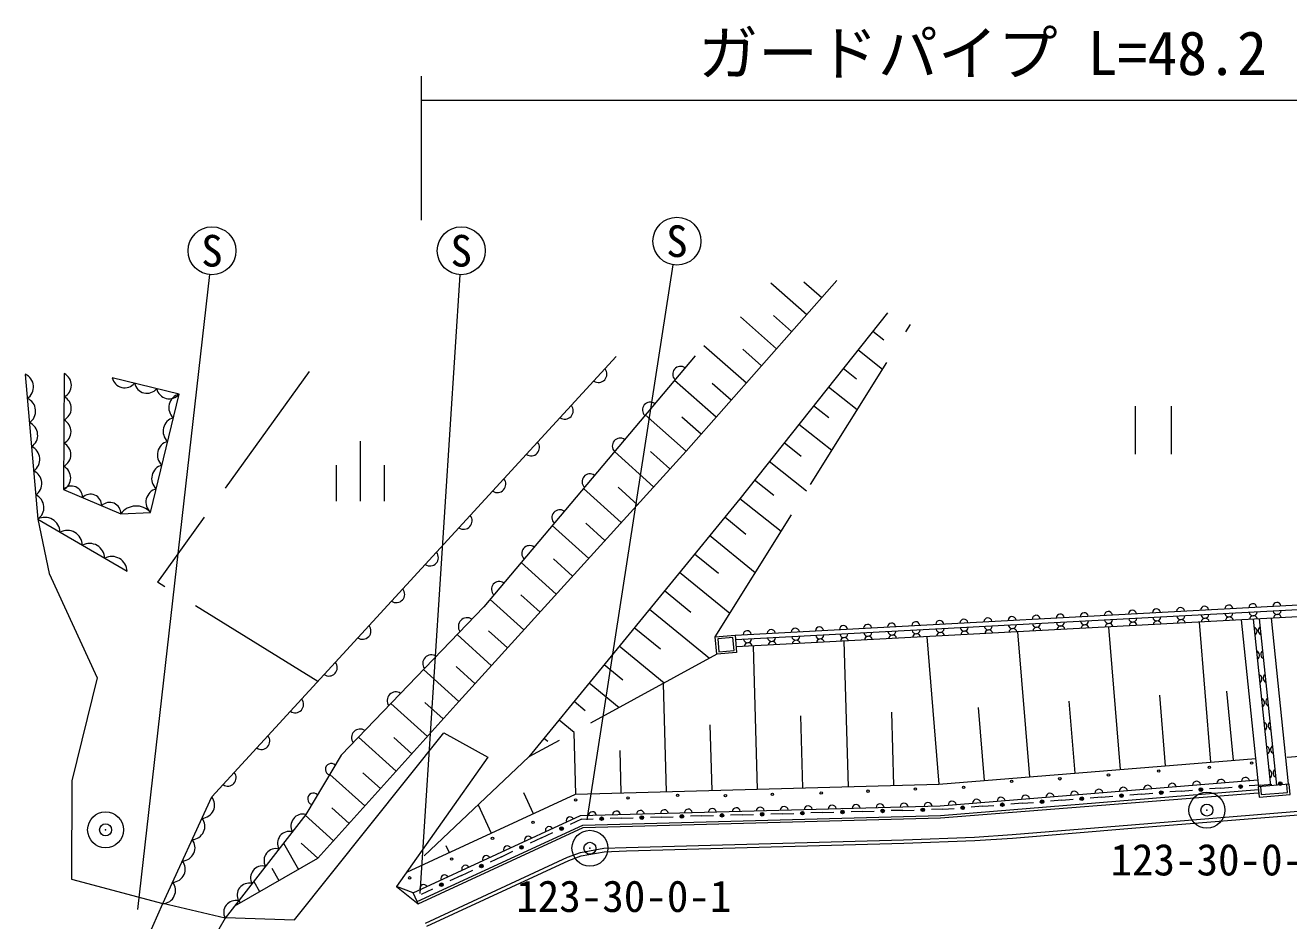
# Model space of a CAD drawing. Units: millimetres, scale not verified. Extents: x 40000 to 680000, y 20000 to 380000.
# Drawn here: x 424599 to 477312, y 276568 to 313941 of the extents above; entities that cross this region are included whole.
import ezdxf
from ezdxf.enums import TextEntityAlignment as Align

# ---------------------------------------------------------------- set-up
doc = ezdxf.new("R2010")
doc.units = ezdxf.units.MM
doc.header["$LTSCALE"] = 1000
doc.header["$PDMODE"] = 32
doc.header["$PDSIZE"] = 500
doc.linetypes.add('DASHED', pattern=[7.5, 6, -1.5])
for name, color, linetype, lineweight in [('M-BGD', 7, 'Continuous', 13), ('M-BGD-EXST', 7, 'Continuous', 13), ('M-BMK-SRVR', 3, 'Continuous', 13), ('M-STR-HTXT', 7, 'Continuous', 13), ('M-STR-STR1', 1, 'Continuous', 13), ('M-STR-STRC', 7, 'Continuous', 13)]:
    doc.layers.add(name, color=color, linetype=linetype, lineweight=lineweight)
doc.styles.add('ＭＳ ゴシック', font='')
doc.styles.get('ＭＳ ゴシック').set_extended_font_data('MS Gothic')

msp = doc.modelspace()

# ---------------------------------------------------------------- linework, layer by layer
at = {"layer": 'M-BGD'}
for p, q in [((452168, 296170), (458461, 303288)), ((455704, 303189), (457202, 301864)), ((457082, 303238), (457831, 302576)), ((460571, 301941), (454408, 294180)), ((454445, 301765), (455944, 300441)), ((455809, 301828), (456573, 301153)), ((460422, 300794), (459955, 301165)), ((452915, 300582), (454685, 299017)), ((432379, 281737), (449256, 300112)), ((452545, 300144), (443726, 289670)), ((454535, 300418), (455314, 299729)), ((460360, 299578), (459339, 300389)), ((459273, 299175), (458722, 299613)), ((424599, 299372), (425120, 293330)), ((426228, 299400), (426191, 294568)), ((431014, 298544), (428230, 299233)), ((451691, 299128), (453426, 297594)), ((453261, 299008), (454056, 298305)), ((429822, 293609), (431014, 298544)), ((459303, 297886), (458106, 298837)), ((458125, 297556), (457490, 298061)), ((450466, 297675), (452168, 296170)), ((451988, 297598), (452797, 296882)), ((458245, 296195), (456873, 297284)), ((456976, 295937), (456257, 296508)), ((442692, 285714), (452168, 296170)), ((449185, 296153), (450814, 294677)), ((450684, 296154), (451491, 295423)), ((457188, 294503), (455641, 295732)), ((455827, 294318), (455024, 294956)), ((426191, 294568), (428584, 293544)), ((454408, 294180), (445610, 283402)), ((447886, 294610), (449461, 293183)), ((449333, 294658), (450137, 293930)), ((456131, 292812), (454408, 294180)), ((428584, 293544), (429822, 293609)), ((425120, 293330), (428844, 291151)), ((425120, 293330), (425597, 291064)), ((447982, 293162), (448784, 292436)), ((454668, 292685), (453780, 293410)), ((446587, 293067), (448107, 291689)), ((455053, 291088), (453151, 292640)), ((445287, 291524), (446753, 290195)), ((446631, 291666), (447430, 290942)), ((453516, 291060), (452523, 291871)), ((425597, 291064), (427603, 286707)), ((453991, 289389), (451894, 291101)), ((443988, 289981), (445399, 288702)), ((445280, 290170), (446076, 289449)), ((452363, 289435), (451266, 290331)), ((454215, 288492), (486360, 290213)), ((486367, 290014), (454232, 288292)), ((443726, 289670), (437784, 283476)), ((453140, 287518), (450637, 289561)), ((486377, 289714), (454258, 287993)), ((473577, 289028), (474053, 283188)), ((476065, 282148), (475338, 289122)), ((476562, 282200), (475838, 289149)), ((476811, 282226), (476088, 289163)), ((477308, 282278), (476588, 289189)), ((442612, 288508), (444046, 287208)), ((443929, 288674), (444723, 287955)), ((451104, 287897), (450009, 288791)), ((453386, 288420), (454215, 288492)), ((453449, 287687), (453386, 288420)), ((454215, 288492), (454278, 287759)), ((462213, 288419), (462714, 282264)), ((466001, 288622), (466494, 282572)), ((469789, 288825), (470273, 282880)), ((451257, 286489), (449381, 288021)), ((454969, 288032), (455133, 282057)), ((458757, 288234), (458924, 282161)), ((454278, 287759), (453449, 287687)), ((441215, 287053), (442692, 285714)), ((442578, 287178), (443369, 286461)), ((449534, 286613), (448752, 287251)), ((427603, 286707), (426535, 282412)), ((449375, 285460), (448124, 286481)), ((451219, 286468), (451342, 281953)), ((436802, 279178), (442692, 285714)), ((447965, 285328), (447495, 285711)), ((468139, 285725), (468384, 282726)), ((471923, 285980), (472163, 283034)), ((475002, 283265), (474728, 286144)), ((439857, 285637), (441383, 284262)), ((441266, 285683), (442038, 284988)), ((460735, 285272), (460819, 282213)), ((464356, 285470), (464604, 282418)), ((447493, 284431), (446867, 284942)), ((453163, 284747), (453238, 282005)), ((456946, 285120), (457028, 282109)), ((435829, 276608), (442068, 284413)), ((438503, 284225), (440074, 282809)), ((439976, 284214), (440729, 283535)), ((442068, 284413), (443899, 283388)), ((446395, 284044), (446239, 284172)), ((447481, 284425), (447552, 281849)), ((449399, 283674), (449447, 281901)), ((437784, 283476), (436304, 281004)), ((443899, 283388), (440093, 277991)), ((462714, 282264), (475943, 283342)), ((477249, 283400), (479518, 283579)), ((437304, 282674), (438765, 281357)), ((438686, 282744), (439420, 282083)), ((426535, 282412), (426533, 278309)), ((447552, 281849), (462714, 282264)), ((462763, 281365), (476016, 282445)), ((462785, 280966), (476048, 282046)), ((472819, 281978), (473292, 282014)), ((474475, 282104), (474002, 282068)), ((474475, 282104), (474949, 282140)), ((476132, 282230), (475659, 282194)), ((476132, 282230), (476605, 282266)), ((476139, 282170), (476165, 281838)), ((477256, 281925), (477234, 282258)), ((430340, 277282), (432379, 281737)), ((440522, 278600), (447552, 281849)), ((445386, 281921), (445794, 281037)), ((462790, 280866), (476036, 281911)), ((466193, 281473), (466666, 281509)), ((467850, 281599), (467376, 281563)), ((467850, 281599), (468323, 281635)), ((469506, 281725), (469033, 281689)), ((469506, 281725), (469979, 281761)), ((471163, 281851), (470689, 281815)), ((471163, 281851), (471636, 281887)), ((472819, 281978), (472346, 281942)), ((476165, 281838), (477256, 281925)), ((436304, 281004), (432938, 276675)), ((436276, 280968), (437457, 279904)), ((437396, 281274), (438111, 280630)), ((443492, 281403), (444037, 280224)), ((447761, 280954), (462763, 281365)), ((447855, 280557), (462785, 280966)), ((454507, 280989), (454028, 280976)), ((454507, 280989), (454985, 281003)), ((456181, 281036), (455703, 281022)), ((456181, 281036), (456660, 281049)), ((457856, 281082), (457378, 281069)), ((457856, 281082), (458335, 281095)), ((459531, 281128), (459052, 281115)), ((459531, 281128), (460009, 281142)), ((461206, 281175), (460727, 281162)), ((461206, 281175), (461684, 281188)), ((462880, 281221), (462402, 281208)), ((462880, 281221), (463353, 281257)), ((464537, 281347), (464063, 281311)), ((464537, 281347), (465010, 281383)), ((466193, 281473), (465720, 281437)), ((440782, 277728), (447761, 280954)), ((440950, 277365), (447855, 280557)), ((440992, 277274), (447878, 280457)), ((447808, 280804), (447331, 280581)), ((447808, 280804), (448287, 280817)), ((447878, 280457), (462790, 280866)), ((449483, 280850), (449004, 280837)), ((449483, 280850), (449961, 280864)), ((451157, 280897), (450679, 280883)), ((451157, 280897), (451636, 280910)), ((452832, 280943), (452354, 280930)), ((452832, 280943), (453311, 280956)), ((446137, 280023), (445660, 279800)), ((446137, 280023), (446615, 280246)), ((435368, 279800), (435992, 278713)), ((436107, 279804), (436802, 279178)), ((442144, 279707), (442280, 279412)), ((444467, 279242), (444944, 279465)), ((433338, 277189), (436802, 279178)), ((444467, 279242), (443989, 279019)), ((434885, 278767), (435182, 278248)), ((442796, 278461), (442319, 278238)), ((442796, 278461), (443273, 278684)), ((426533, 278309), (430340, 277282)), ((434129, 278207), (434372, 277783)), ((440093, 277991), (440992, 277274)), ((440782, 277728), (440093, 277991)), ((441125, 277680), (441603, 277903)), ((433510, 277410), (433562, 277318)), ((440950, 277365), (440782, 277728)), ((440992, 277274), (440950, 277365)), ((432955, 276697), (435829, 276608))]:
    msp.add_line(p, q, dxfattribs=at)
at = {"layer": 'M-BGD', "linetype": 'DASHED'}
for p, q in [((453386, 288420), (461532, 301452)), ((436443, 299492), (430110, 290694)), ((436803, 286554), (430110, 290694)), ((453449, 287687), (445610, 283402)), ((445610, 283402), (440522, 278600))]:
    msp.add_line(p, q, dxfattribs=at)
at = {"layer": 'M-BGD'}
for points in [[(454170, 287850), (454124, 288384), (453494, 288329), (453540, 287795)], [(476074, 281731), (477368, 281833), (477334, 282264), (476039, 282162)]]:
    msp.add_lwpolyline(points, close=True, dxfattribs=at)
for centre, radius in [((475764, 283150), 50), ((467762, 282491), 50), ((469792, 282654), 50), ((471888, 282817), 50), ((474000, 282968), 50), ((459760, 281976), 50), ((461738, 282064), 50), ((463746, 282132), 50), ((465748, 282383), 50), ((473647, 282041), 75), ((473647, 282041), 49.5), ((473647, 282041), 24.5), ((475304, 282167), 75), ((475304, 282167), 49.5), ((475304, 282167), 24.5), ((476960, 282293), 75), ((476960, 282293), 49.5), ((476960, 282293), 24.5), ((447560, 281608), 50), ((449748, 281694), 50), ((451816, 281799), 50), ((453812, 281786), 50), ((455769, 281845), 50), ((457805, 281904), 50), ((465365, 281410), 75), ((467021, 281536), 75), ((467021, 281536), 49.5), ((467021, 281536), 24.5), ((468678, 281662), 75), ((468678, 281662), 49.5), ((468678, 281662), 24.5), ((470334, 281788), 75), ((470334, 281788), 49.5), ((470334, 281788), 24.5), ((471991, 281915), 75), ((471991, 281915), 49.5), ((471991, 281915), 24.5), ((451995, 280920), 75), ((451995, 280920), 49.5), ((453669, 280966), 75), ((453669, 280966), 49.5), ((453669, 280966), 24.5), ((455344, 281013), 75), ((455344, 281013), 49.5), ((455344, 281013), 24.5), ((457019, 281059), 75), ((457019, 281059), 49.5), ((457019, 281059), 24.5), ((458693, 281105), 75), ((458693, 281105), 49.5), ((458693, 281105), 24.5), ((460368, 281152), 75), ((460368, 281152), 49.5), ((460368, 281152), 24.5), ((462043, 281198), 75), ((462043, 281198), 49.5), ((462043, 281198), 24.5), ((463708, 281284), 75), ((463708, 281284), 49.5), ((463708, 281284), 24.5), ((465365, 281410), 49.5), ((465365, 281410), 24.5), ((445784, 280676), 50), ((446973, 280414), 75), ((446973, 280414), 49.5), ((446973, 280414), 24.5), ((448645, 280827), 75), ((448645, 280827), 49.5), ((448645, 280827), 24.5), ((450320, 280873), 75), ((450320, 280873), 49.5), ((450320, 280873), 24.5), ((451995, 280920), 24.5), ((444092, 280008), 50), ((445302, 279633), 75), ((445302, 279633), 49.5), ((445302, 279633), 24.5), ((442384, 279141), 50), ((443631, 278852), 75), ((443631, 278852), 49.5), ((443631, 278852), 24.5), ((440634, 278358), 50), ((441961, 278071), 75), ((441961, 278071), 49.5), ((441961, 278071), 24.5)]:
    msp.add_circle(centre, radius, dxfattribs=at)
for centre, radius, start, end in [((448516, 299380), 350, 235.6639, 39.2019), ((451936, 299378), 327, 54.6608, 225.1445), ((424368, 298845), 576, 303.5456, 66.3177), ((425985, 298919), 539, 295.8908, 63.226), ((428749, 299342), 531, 191.8684, 320.3298), ((429677, 299112), 531, 191.8684, 320.3298), ((424455, 297838), 576, 303.5456, 66.3177), ((425978, 297953), 539, 295.8908, 63.226), ((430605, 298883), 531, 191.8684, 320.3298), ((431166, 297985), 580, 105.2576, 227.5874), ((447110, 297849), 350, 235.6639, 39.2019), ((450676, 297882), 327, 54.6608, 225.1445), ((424542, 296831), 576, 303.5456, 66.3177), ((425970, 296986), 539, 295.8908, 63.226), ((430928, 296998), 580, 105.2576, 227.5874), ((424628, 295824), 576, 303.5456, 66.3177), ((425963, 296020), 539, 295.8908, 63.226), ((430690, 296011), 580, 105.2576, 227.5874), ((445703, 296318), 350, 235.6639, 39.2019), ((449416, 296385), 327, 54.6608, 225.1445), ((424715, 294817), 576, 303.5456, 66.3177), ((425956, 295053), 539, 295.8908, 63.226), ((430451, 295024), 580, 105.2576, 227.5874), ((448156, 294889), 327, 54.6608, 225.1445), ((426525, 294247), 464, 357.4933, 136.1634), ((444297, 294787), 350, 235.6639, 39.2019), ((424802, 293810), 576, 303.5456, 66.3177), ((427323, 293906), 464, 357.4933, 136.1634), ((430213, 294037), 580, 105.2576, 227.5874), ((428121, 293564), 464, 357.4933, 136.1634), ((429229, 293087), 791, 41.3697, 144.6558), ((446897, 293393), 327, 54.6608, 225.1445), ((425417, 292769), 635, 1.5013, 117.8434), ((442891, 293256), 350, 235.6639, 39.2019), ((426348, 292224), 635, 1.5013, 117.8434), ((427279, 291679), 635, 1.5013, 117.8434), ((445637, 291897), 327, 54.6608, 225.1445), ((428210, 291135), 635, 1.5013, 117.8434), ((441484, 291724), 350, 235.6639, 39.2019), ((444377, 290400), 327, 54.6608, 225.1445), ((440078, 290193), 350, 235.6639, 39.2019), ((468782, 289253), 169, 9.4313, 176.7002), ((469786, 289307), 169, 9.4313, 176.7002), ((470791, 289361), 169, 9.4313, 176.7002), ((471795, 289415), 169, 9.4313, 176.7002), ((472800, 289468), 169, 9.4313, 176.7002), ((473804, 289522), 169, 9.4313, 176.7002), ((474809, 289576), 169, 9.4313, 176.7002), ((474817, 289414), 169, 189.4131, 356.7184), ((475813, 289630), 169, 9.4313, 176.7002), ((475822, 289467), 169, 189.4131, 356.7184), ((476818, 289684), 169, 9.4313, 176.7002), ((476826, 289521), 169, 189.4131, 356.7184), ((438671, 288662), 350, 235.6639, 39.2019), ((443029, 288852), 363, 56.2034, 216.1698), ((458736, 288715), 169, 9.4313, 176.7002), ((459741, 288769), 169, 9.4313, 176.7002), ((460745, 288823), 169, 9.4313, 176.7002), ((461750, 288877), 169, 9.4313, 176.7002), ((462754, 288930), 169, 9.4313, 176.7002), ((463759, 288984), 169, 9.4313, 176.7002), ((464763, 289038), 169, 9.4313, 176.7002), ((464775, 288876), 169, 189.4131, 356.7184), ((465768, 289092), 169, 9.4313, 176.7002), ((465779, 288930), 169, 189.4131, 356.7184), ((466772, 289146), 169, 9.4313, 176.7002), ((466784, 288983), 169, 189.4131, 356.7184), ((467777, 289199), 169, 9.4313, 176.7002), ((467788, 289037), 169, 189.4131, 356.7184), ((467809, 288701), 169, 9.3858, 176.7457), ((468792, 289091), 169, 189.4131, 356.7184), ((468813, 288754), 169, 9.3858, 176.7457), ((469796, 289145), 169, 189.4131, 356.7184), ((469817, 288808), 169, 9.3858, 176.7457), ((470801, 289198), 169, 189.4131, 356.7184), ((470820, 288862), 169, 9.3858, 176.7457), ((471805, 289252), 169, 189.4131, 356.7184), ((471824, 288916), 169, 9.3858, 176.7457), ((472809, 289306), 169, 189.4131, 356.7184), ((472828, 288969), 169, 9.3858, 176.7457), ((473813, 289360), 169, 189.4131, 356.7184), ((473832, 289023), 169, 9.3858, 176.7457), ((474835, 289077), 169, 9.3858, 176.7457), ((475839, 289131), 169, 9.3858, 176.7457), ((476843, 289184), 169, 9.3858, 176.7457), ((454718, 288500), 169, 9.4313, 176.7002), ((455722, 288554), 169, 9.4313, 176.7002), ((455737, 288392), 169, 189.4131, 356.7184), ((456727, 288608), 169, 9.4313, 176.7002), ((456741, 288446), 169, 189.4131, 356.7184), ((457732, 288661), 169, 9.4313, 176.7002), ((457746, 288499), 169, 189.4131, 356.7184), ((458750, 288553), 169, 189.4131, 356.7184), ((458775, 288217), 169, 9.3858, 176.7457), ((459754, 288607), 169, 189.4131, 356.7184), ((459779, 288271), 169, 9.3858, 176.7457), ((460758, 288661), 169, 189.4131, 356.7184), ((460783, 288324), 169, 9.3858, 176.7457), ((461762, 288714), 169, 189.4131, 356.7184), ((461787, 288378), 169, 9.3858, 176.7457), ((462767, 288768), 169, 189.4131, 356.7184), ((462790, 288432), 169, 9.3858, 176.7457), ((463771, 288822), 169, 189.4131, 356.7184), ((463794, 288486), 169, 9.3858, 176.7457), ((464798, 288539), 169, 9.3858, 176.7457), ((465802, 288593), 169, 9.3858, 176.7457), ((466805, 288647), 169, 9.3858, 176.7457), ((475802, 288644), 188, 303.929, 67.9735), ((476227, 288676), 188, 123.8376, 248.0649), ((454733, 288338), 169, 189.4131, 356.7184), ((454760, 288002), 169, 9.3858, 176.7457), ((455764, 288055), 169, 9.3858, 176.7457), ((456768, 288109), 169, 9.3858, 176.7457), ((457772, 288163), 169, 9.3858, 176.7457), ((475905, 287651), 188, 303.929, 67.9735), ((476330, 287685), 188, 123.8376, 248.0649), ((437265, 287131), 350, 235.6639, 39.2019), ((441543, 287303), 363, 56.2034, 216.1698), ((476009, 286658), 188, 303.929, 67.9735), ((476433, 286694), 188, 123.8376, 248.0649), ((435859, 285599), 350, 235.6639, 39.2019), ((440058, 285755), 363, 56.2034, 216.1698), ((476112, 285665), 188, 303.929, 67.9735), ((476537, 285703), 188, 123.8376, 248.0649), ((476216, 284673), 188, 303.929, 67.9735), ((476640, 284712), 188, 123.8376, 248.0649), ((434452, 284068), 350, 235.6639, 39.2019), ((438572, 284207), 363, 56.2034, 216.1698), ((476319, 283680), 188, 303.929, 67.9735), ((476743, 283721), 188, 123.8376, 248.0649), ((437368, 282886), 246, 46.4272, 251.7406), ((433046, 282537), 350, 235.6639, 39.2019), ((475508, 282381), 172, 11.9646, 177.3457), ((476423, 282687), 188, 303.929, 67.9735), ((476847, 282730), 188, 123.8376, 248.0649), ((469391, 281883), 172, 11.9646, 177.3457), ((470411, 281966), 172, 11.9646, 177.3457), ((471430, 282049), 172, 11.9646, 177.3457), ((472450, 282132), 172, 11.9646, 177.3457), ((473469, 282215), 172, 11.9646, 177.3457), ((474488, 282298), 172, 11.9646, 177.3457), ((431948, 281396), 550, 272.447, 38.3678), ((436627, 281650), 246, 46.4272, 251.7406), ((462264, 281334), 168, 7.6232, 175.5163), ((463275, 281385), 172, 11.9646, 177.3457), ((464294, 281468), 172, 11.9646, 177.3457), ((465313, 281551), 172, 11.9646, 177.3457), ((466333, 281634), 172, 11.9646, 177.3457), ((467352, 281717), 172, 11.9646, 177.3457), ((468372, 281800), 172, 11.9646, 177.3457), ((436180, 280522), 498, 75.5678, 208.7079), ((448262, 280950), 168, 7.6232, 175.5163), ((449262, 280978), 168, 7.6232, 175.5163), ((450262, 281005), 168, 7.6232, 175.5163), ((451262, 281033), 168, 7.6232, 175.5163), ((452262, 281060), 168, 7.6232, 175.5163), ((453263, 281087), 168, 7.6232, 175.5163), ((454263, 281115), 168, 7.6232, 175.5163), ((455263, 281142), 168, 7.6232, 175.5163), ((456263, 281170), 168, 7.6232, 175.5163), ((457263, 281197), 168, 7.6232, 175.5163), ((458263, 281224), 168, 7.6232, 175.5163), ((459263, 281252), 168, 7.6232, 175.5163), ((460263, 281279), 168, 7.6232, 175.5163), ((461263, 281307), 168, 7.6232, 175.5163), ((431540, 280505), 550, 272.447, 38.3678), ((446457, 280340), 160, 28.5694, 201.0439), ((447330, 280743), 160, 28.5694, 201.0439), ((431133, 279614), 550, 272.447, 38.3678), ((435619, 279800), 498, 75.5678, 208.7079), ((445585, 279937), 160, 28.5694, 201.0439), ((435058, 279079), 498, 75.5678, 208.7079), ((444712, 279533), 160, 28.5694, 201.0439), ((430725, 278723), 550, 272.447, 38.3678), ((434497, 278357), 498, 75.5678, 208.7079), ((442967, 278727), 160, 28.5694, 201.0439), ((443840, 279130), 160, 28.5694, 201.0439), ((442095, 278324), 160, 28.5694, 201.0439), ((430317, 277832), 550, 272.447, 38.3678), ((433936, 277636), 498, 75.5678, 208.7079), ((441222, 277920), 160, 28.5694, 201.0439), ((433375, 276914), 498, 75.5678, 208.7079)]:
    msp.add_arc(centre, radius, start, end, dxfattribs=at)
for points, knots in [([(429648, 270795), (430400, 270891), (431146, 271039), (431902, 271084), (435609, 271303), (439328, 270926), (443041, 270977), (446593, 271026), (450139, 271356), (453691, 271372), (455025, 271377), (456371, 271456), (457690, 271258), (459112, 271044), (460465, 270503), (461848, 270108), (463363, 269675), (464851, 269146), (466381, 268771), (467347, 268534), (468315, 268216), (469310, 268196), (470009, 268182), (470708, 268333), (471382, 268517), (472975, 268951), (474429, 269791), (475982, 270349), (477537, 270906), (479088, 271508), (480702, 271860), (482132, 272171), (483606, 272235), (485062, 272381), (487736, 272650), (490417, 272848), (493098, 273036), (495802, 273227), (498510, 273347), (501215, 273518), (504799, 273744), (508384, 273976), (511966, 274240), (515921, 274531), (519874, 274866), (523827, 275189), (527299, 275473), (530774, 275737), (534243, 276058), (537652, 276375), (541057, 276723), (544459, 277101), (547685, 277460), (550908, 277853), (554127, 278265), (555809, 278480), (557486, 278738), (559168, 278947), (559840, 279030), (560514, 279099), (561186, 279175)], [0, 0, 0, 0, 1, 1, 1, 2, 2, 2, 3, 3, 3, 4, 4, 4, 5, 5, 5, 6, 6, 6, 7, 7, 7, 8, 8, 8, 9, 9, 9, 10, 10, 10, 11, 11, 11, 12, 12, 12, 13, 13, 13, 14, 14, 14, 15, 15, 15, 16, 16, 16, 17, 17, 17, 18, 18, 18, 19, 19, 19, 20, 20, 20, 20]), ([(428773, 269081), (429797, 269314), (430815, 269574), (431845, 269779), (432481, 269906), (433115, 270060), (433762, 270109), (436371, 270310), (438994, 269971), (441611, 269976), (444801, 269981), (447989, 270171), (451179, 270169), (453261, 270168), (455351, 270241), (457423, 270036), (458136, 269965), (458845, 269837), (459539, 269660), (460086, 269520), (460619, 269326), (461144, 269119), (462144, 268724), (463097, 268220), (464079, 267782), (465270, 267251), (466415, 266593), (467663, 266219), (468064, 266099), (468482, 266037), (468899, 266005), (469732, 265940), (470579, 265917), (471404, 266043), (472035, 266140), (472650, 266345), (473241, 266587), (474596, 267143), (475798, 268020), (477119, 268655), (477903, 269033), (478696, 269399), (479517, 269690), (480488, 270034), (481487, 270305), (482494, 270527), (483599, 270772), (484724, 270924), (485846, 271071), (487925, 271343), (490016, 271503), (492104, 271695), (497148, 272161), (502196, 272576), (507245, 272979), (510393, 273231), (513542, 273475), (516692, 273688), (519446, 273873), (522208, 273929), (524956, 274182), (527103, 274381), (529229, 274771), (531375, 274985), (534235, 275270), (537108, 275400), (539973, 275627), (541893, 275779), (543814, 275930), (545732, 276108), (547626, 276284), (549518, 276484), (551410, 276687), (553718, 276936), (556014, 277297), (558328, 277472), (559360, 277550), (560396, 277551), (561430, 277591)], [0, 0, 0, 0, 1, 1, 1, 2, 2, 2, 3, 3, 3, 4, 4, 4, 5, 5, 5, 6, 6, 6, 7, 7, 7, 8, 8, 8, 9, 9, 9, 10, 10, 10, 11, 11, 11, 12, 12, 12, 13, 13, 13, 14, 14, 14, 15, 15, 15, 16, 16, 16, 17, 17, 17, 18, 18, 18, 19, 19, 19, 20, 20, 20, 21, 21, 21, 22, 22, 22, 23, 23, 23, 24, 24, 24, 25, 25, 25, 26, 26, 26, 26])]:
    msp.add_open_spline(points, degree=3, knots=knots, dxfattribs=at)
at = {"layer": 'M-BGD-EXST'}
for p, q in [((448035, 280776), (451634, 303941)), ((429301, 277033), (432298, 303533)), ((442725, 303531), (441055, 277705)), ((470908, 298041), (470908, 296041)), ((472408, 298041), (472408, 296041)), ((438571, 296584), (438571, 294084)), ((437571, 295584), (437571, 294084)), ((439571, 295584), (439571, 294084))]:
    msp.add_line(p, q, dxfattribs=at)
for centre, radius in [((451788, 304929), 1000), ((432389, 304529), 1000), ((442789, 304529), 1000), ((427951, 280362), 750)]:
    msp.add_circle(centre, radius, dxfattribs=at)
msp.add_point((427951, 280362), dxfattribs=at)
at = {"layer": 'M-BMK-SRVR'}
for centre in [(473899, 281184), (448158, 279592)]:
    msp.add_circle(centre, 750, dxfattribs=at)
for p in [(473899, 281184), (448158, 279592)]:
    msp.add_point(p, dxfattribs=at)
at = {"layer": 'M-STR-HTXT'}
for p, q in [((441125, 305813), (441125, 311813)), ((441125, 310813), (487949, 310813))]:
    msp.add_line(p, q, dxfattribs=at)
at = {"layer": 'M-STR-STR1'}
for p, q in [((428247, 272576), (430340, 277282)), ((432938, 276675), (430340, 277282)), ((432938, 276675), (430573, 272604))]:
    msp.add_line(p, q, dxfattribs=at)
at = {"layer": 'M-STR-STRC'}
for p, q in [((470750, 280575), (478393, 281199)), ((470762, 280425), (478400, 281049)), ((465776, 280171), (470750, 280575)), ((449672, 279630), (461244, 279950)), ((461244, 279950), (464202, 280060)), ((461248, 279800), (464210, 279910)), ((464202, 280060), (465776, 280171)), ((464210, 279910), (465787, 280021)), ((465787, 280021), (470762, 280425)), ((447217, 279221), (447757, 279419)), ((447757, 279419), (448741, 279590)), ((447796, 279274), (448757, 279440)), ((448741, 279590), (449672, 279630)), ((448757, 279440), (449677, 279480)), ((449677, 279480), (461248, 279800)), ((441292, 276473), (447217, 279221)), ((441352, 276335), (447275, 279082)), ((447275, 279082), (447796, 279274))]:
    msp.add_line(p, q, dxfattribs=at)

# ---------------------------------------------------------------- texts
at = {"layer": 'M-BGD-EXST', "style": 'ＭＳ ゴシック'}
for p in [(432389, 304529), (442789, 304529), (451788, 304929)]:
    msp.add_text('S', height=1320, dxfattribs=at).set_placement(p, align=Align.MIDDLE_CENTER)
at = {"layer": 'M-BMK-SRVR', "style": 'ＭＳ ゴシック'}
for s, p in [('123-30-0-2', (474362, 278062)), ('123-30-0-1', (449570, 276538))]:
    msp.add_text(s, height=1320, dxfattribs=at).set_placement(p, align=Align.BOTTOM_CENTER)
at = {"layer": 'M-STR-HTXT', "style": 'ＭＳ ゴシック'}
msp.add_text('ガードパイプ L=48.2', height=1833, dxfattribs=at).set_placement((464537, 311313), align=Align.BOTTOM_CENTER)

doc.saveas('drawing.dxf')
